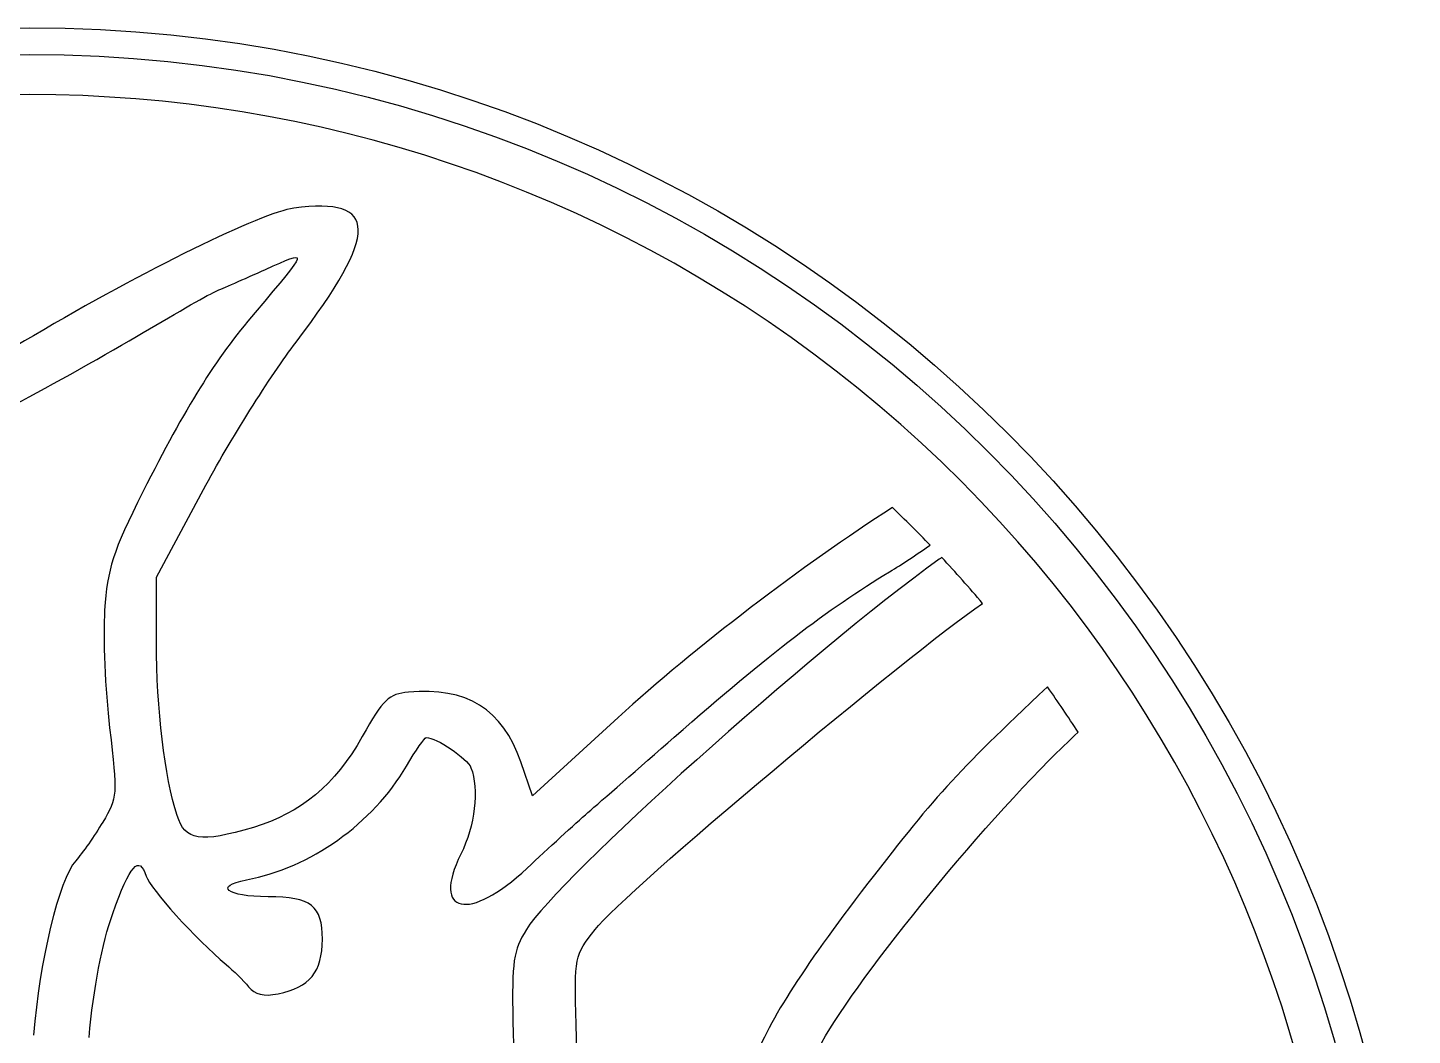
# Model space of a CAD drawing. Header units: millimetres. Extents: x -20.7 to 20.7, y -20.7 to 20.7.
# Drawn here: x -0.02 to 20.68, y 5.62 to 20.68 of the extents above; entities that cross this region are included whole.
import ezdxf

# ---------------------------------------------------------------- set-up
doc = ezdxf.new("R2010")
doc.units = ezdxf.units.MM
doc.layers.get('0').update_dxf_attribs({"linetype": 'CONTINUOUS'})

msp = doc.modelspace()

# ---------------------------------------------------------------- linework, layer by layer
for p, q in [((1.901, 12.469), (2.604, 13.778)), ((1.901, 12.469), (2.604, 13.778)), ((1.901, 12.469), (2.604, 13.778)), ((1.901, 12.469), (2.604, 13.778)), ((1.901, 12.469), (2.604, 13.778)), ((1.901, 12.469), (2.604, 13.778)), ((1.901, 11.494), (1.901, 12.469)), ((1.901, 11.494), (1.901, 12.469)), ((1.901, 11.494), (1.901, 12.469)), ((1.901, 11.494), (1.901, 12.469)), ((1.901, 11.494), (1.901, 12.469)), ((1.901, 11.494), (1.901, 12.469)), ((15.228, 10.827), (15.228, 10.827)), ((15.228, 10.827), (15.228, 10.827)), ((8.809, 10.373), (7.524, 9.198)), ((8.809, 10.373), (7.524, 9.198)), ((8.809, 10.373), (7.524, 9.198)), ((8.809, 10.373), (7.524, 9.198)), ((8.809, 10.373), (7.524, 9.198)), ((8.809, 10.373), (7.524, 9.198)), ((7.524, 9.198), (7.351, 9.708)), ((7.524, 9.198), (7.351, 9.708)), ((7.524, 9.198), (7.351, 9.708)), ((7.524, 9.198), (7.351, 9.708)), ((7.524, 9.198), (7.351, 9.708)), ((7.524, 9.198), (7.351, 9.708)), ((8.207, 4.758), (8.179, 5.782)), ((8.207, 4.758), (8.179, 5.782))]:
    msp.add_line(p, q)
msp.add_lwpolyline([(-7.091, -8.016, 0.393426), (-4.373, -8.219, -0.35083), (4.373, -8.219, 0.393426), (7.091, -8.016, -0.458612), (14.665, -8.285, 0.565024), (18.061, -7.83, 1.523453), (-18.061, -7.83, 0.565024), (-14.665, -8.285, -0.458612)], format="xyb", close=True)
for radius in [20.685, 20.685, 20.285]:
    msp.add_circle((0, 0), radius)
for start, end in [(43.8645, 46.3009), (43.8645, 46.3009), (43.8645, 46.3009), (43.8645, 46.3009), (43.8645, 46.3009), (43.8645, 46.3009), (40.2682, 43.084), (40.2682, 43.084), (32.9076, 35.4127), (32.9076, 35.4127)]:
    msp.add_arc((0, 0), 18.685, start, end)
for points in [[(3.955, 17.986), (3.487, 17.925), (1.7, 17.049), (0.063, 16.079)], [(3.955, 17.986), (3.487, 17.925), (1.7, 17.049), (0.063, 16.079)], [(3.955, 17.986), (3.487, 17.925), (1.7, 17.049), (0.063, 16.079)], [(3.955, 17.986), (3.487, 17.925), (1.7, 17.049), (0.063, 16.079)], [(3.955, 17.986), (3.487, 17.925), (1.7, 17.049), (0.063, 16.079)], [(3.955, 17.986), (3.487, 17.925), (1.7, 17.049), (0.063, 16.079)], [(3.989, 15.982), (5.241, 17.623), (5.232, 18.154), (3.955, 17.986)], [(3.989, 15.982), (5.241, 17.623), (5.232, 18.154), (3.955, 17.986)], [(3.989, 15.982), (5.241, 17.623), (5.232, 18.154), (3.955, 17.986)], [(3.989, 15.982), (5.241, 17.623), (5.232, 18.154), (3.955, 17.986)], [(3.989, 15.982), (5.241, 17.623), (5.232, 18.154), (3.955, 17.986)], [(3.989, 15.982), (5.241, 17.623), (5.232, 18.154), (3.955, 17.986)], [(3.532, 17.07), (4.186, 17.364), (4.193, 17.393), (3.377, 16.428)], [(3.532, 17.07), (4.186, 17.364), (4.193, 17.393), (3.377, 16.428)], [(3.532, 17.07), (4.186, 17.364), (4.193, 17.393), (3.377, 16.428)], [(3.532, 17.07), (4.186, 17.364), (4.193, 17.393), (3.377, 16.428)], [(3.532, 17.07), (4.186, 17.364), (4.193, 17.393), (3.377, 16.428)], [(3.532, 17.07), (4.186, 17.364), (4.193, 17.393), (3.377, 16.428)], [(2.795, 16.746), (2.876, 16.779), (3.208, 16.925), (3.532, 17.07)], [(2.795, 16.746), (2.876, 16.779), (3.208, 16.925), (3.532, 17.07)], [(2.795, 16.746), (2.876, 16.779), (3.208, 16.925), (3.532, 17.07)], [(2.795, 16.746), (2.876, 16.779), (3.208, 16.925), (3.532, 17.07)], [(2.795, 16.746), (2.876, 16.779), (3.208, 16.925), (3.532, 17.07)], [(2.795, 16.746), (2.876, 16.779), (3.208, 16.925), (3.532, 17.07)], [(1.702, 16.125), (2.221, 16.433), (2.713, 16.713), (2.795, 16.746)], [(1.702, 16.125), (2.221, 16.433), (2.713, 16.713), (2.795, 16.746)], [(1.702, 16.125), (2.221, 16.433), (2.713, 16.713), (2.795, 16.746)], [(1.702, 16.125), (2.221, 16.433), (2.713, 16.713), (2.795, 16.746)], [(1.702, 16.125), (2.221, 16.433), (2.713, 16.713), (2.795, 16.746)], [(1.702, 16.125), (2.221, 16.433), (2.713, 16.713), (2.795, 16.746)], [(3.377, 16.428), (2.775, 15.715), (2.343, 15.024), (1.7, 13.746)], [(3.377, 16.428), (2.775, 15.715), (2.343, 15.024), (1.7, 13.746)], [(3.377, 16.428), (2.775, 15.715), (2.343, 15.024), (1.7, 13.746)], [(3.377, 16.428), (2.775, 15.715), (2.343, 15.024), (1.7, 13.746)], [(3.377, 16.428), (2.775, 15.715), (2.343, 15.024), (1.7, 13.746)], [(3.377, 16.428), (2.775, 15.715), (2.343, 15.024), (1.7, 13.746)], [(0.063, 16.079), (-1.375, 15.226), (-2.053, 15.045), (-2.536, 15.383)], [(0.063, 16.079), (-1.375, 15.226), (-2.053, 15.045), (-2.536, 15.383)], [(0.063, 16.079), (-1.375, 15.226), (-2.053, 15.045), (-2.536, 15.383)], [(0.063, 16.079), (-1.375, 15.226), (-2.053, 15.045), (-2.536, 15.383)], [(0.063, 16.079), (-1.375, 15.226), (-2.053, 15.045), (-2.536, 15.383)], [(0.063, 16.079), (-1.375, 15.226), (-2.053, 15.045), (-2.536, 15.383)], [(-0.215, 15.053), (0.321, 15.334), (1.183, 15.817), (1.702, 16.125)], [(-0.215, 15.053), (0.321, 15.334), (1.183, 15.817), (1.702, 16.125)], [(-0.215, 15.053), (0.321, 15.334), (1.183, 15.817), (1.702, 16.125)], [(-0.215, 15.053), (0.321, 15.334), (1.183, 15.817), (1.702, 16.125)], [(-0.215, 15.053), (0.321, 15.334), (1.183, 15.817), (1.702, 16.125)], [(-0.215, 15.053), (0.321, 15.334), (1.183, 15.817), (1.702, 16.125)], [(2.604, 13.778), (2.99, 14.498), (3.614, 15.49), (3.989, 15.982)], [(2.604, 13.778), (2.99, 14.498), (3.614, 15.49), (3.989, 15.982)], [(2.604, 13.778), (2.99, 14.498), (3.614, 15.49), (3.989, 15.982)], [(2.604, 13.778), (2.99, 14.498), (3.614, 15.49), (3.989, 15.982)], [(2.604, 13.778), (2.99, 14.498), (3.614, 15.49), (3.989, 15.982)], [(2.604, 13.778), (2.99, 14.498), (3.614, 15.49), (3.989, 15.982)], [(1.7, 13.746), (1.246, 12.843), (1.169, 12.605), (1.127, 11.976)], [(1.7, 13.746), (1.246, 12.843), (1.169, 12.605), (1.127, 11.976)], [(1.7, 13.746), (1.246, 12.843), (1.169, 12.605), (1.127, 11.976)], [(1.7, 13.746), (1.246, 12.843), (1.169, 12.605), (1.127, 11.976)], [(1.7, 13.746), (1.246, 12.843), (1.169, 12.605), (1.127, 11.976)], [(1.7, 13.746), (1.246, 12.843), (1.169, 12.605), (1.127, 11.976)], [(12.909, 13.509), (11.575, 12.655), (9.942, 11.409), (8.809, 10.373)], [(12.909, 13.509), (11.575, 12.655), (9.942, 11.409), (8.809, 10.373)], [(12.909, 13.509), (11.575, 12.655), (9.942, 11.409), (8.809, 10.373)], [(12.909, 13.509), (11.575, 12.655), (9.942, 11.409), (8.809, 10.373)], [(12.909, 13.509), (11.575, 12.655), (9.942, 11.409), (8.809, 10.373)], [(12.909, 13.509), (11.575, 12.655), (9.942, 11.409), (8.809, 10.373)], [(12.868, 12.55), (13.057, 12.665), (13.269, 12.805), (13.472, 12.948)], [(12.868, 12.55), (13.057, 12.665), (13.269, 12.805), (13.472, 12.948)], [(12.868, 12.55), (13.057, 12.665), (13.269, 12.805), (13.472, 12.948)], [(12.868, 12.55), (13.057, 12.665), (13.269, 12.805), (13.472, 12.948)], [(12.868, 12.55), (13.057, 12.665), (13.269, 12.805), (13.472, 12.948)], [(12.868, 12.55), (13.057, 12.665), (13.269, 12.805), (13.472, 12.948)], [(13.61, 12.737), (11.69, 11.356), (7.914, 7.969), (7.434, 7.199)], [(13.61, 12.737), (11.69, 11.356), (7.914, 7.969), (7.434, 7.199)], [(13.647, 12.763), (13.635, 12.755), (13.622, 12.746), (13.61, 12.737)], [(13.647, 12.763), (13.635, 12.755), (13.622, 12.746), (13.61, 12.737)], [(9.647, 10.077), (11.081, 11.332), (11.93, 11.984), (12.868, 12.55)], [(9.647, 10.077), (11.081, 11.332), (11.93, 11.984), (12.868, 12.55)], [(9.647, 10.077), (11.081, 11.332), (11.93, 11.984), (12.868, 12.55)], [(9.647, 10.077), (11.081, 11.332), (11.93, 11.984), (12.868, 12.55)], [(9.647, 10.077), (11.081, 11.332), (11.93, 11.984), (12.868, 12.55)], [(9.647, 10.077), (11.081, 11.332), (11.93, 11.984), (12.868, 12.55)], [(8.461, 7.199), (8.919, 7.778), (13.132, 11.304), (14.257, 12.077)], [(8.461, 7.199), (8.919, 7.778), (13.132, 11.304), (14.257, 12.077)], [(1.127, 11.976), (1.101, 11.575), (1.134, 10.783), (1.201, 10.215)], [(1.127, 11.976), (1.101, 11.575), (1.134, 10.783), (1.201, 10.215)], [(1.127, 11.976), (1.101, 11.575), (1.134, 10.783), (1.201, 10.215)], [(1.127, 11.976), (1.101, 11.575), (1.134, 10.783), (1.201, 10.215)], [(1.127, 11.976), (1.101, 11.575), (1.134, 10.783), (1.201, 10.215)], [(1.127, 11.976), (1.101, 11.575), (1.134, 10.783), (1.201, 10.215)], [(2.21, 8.905), (2.023, 9.486), (1.902, 10.501), (1.901, 11.494)], [(2.21, 8.905), (2.023, 9.486), (1.902, 10.501), (1.901, 11.494)], [(2.21, 8.905), (2.023, 9.486), (1.902, 10.501), (1.901, 11.494)], [(2.21, 8.905), (2.023, 9.486), (1.902, 10.501), (1.901, 11.494)], [(2.21, 8.905), (2.023, 9.486), (1.902, 10.501), (1.901, 11.494)], [(2.21, 8.905), (2.023, 9.486), (1.902, 10.501), (1.901, 11.494)], [(15.228, 10.827), (13.844, 9.528), (13.53, 9.182), (12.444, 7.762)], [(15.228, 10.827), (13.844, 9.528), (13.53, 9.182), (12.444, 7.762)], [(5.672, 10.749), (5.374, 10.721), (5.295, 10.645), (4.98, 10.086)], [(5.672, 10.749), (5.374, 10.721), (5.295, 10.645), (4.98, 10.086)], [(5.672, 10.749), (5.374, 10.721), (5.295, 10.645), (4.98, 10.086)], [(5.672, 10.749), (5.374, 10.721), (5.295, 10.645), (4.98, 10.086)], [(5.672, 10.749), (5.374, 10.721), (5.295, 10.645), (4.98, 10.086)], [(5.672, 10.749), (5.374, 10.721), (5.295, 10.645), (4.98, 10.086)], [(7.351, 9.708), (7.087, 10.489), (6.533, 10.833), (5.672, 10.749)], [(7.351, 9.708), (7.087, 10.489), (6.533, 10.833), (5.672, 10.749)], [(7.351, 9.708), (7.087, 10.489), (6.533, 10.833), (5.672, 10.749)], [(7.351, 9.708), (7.087, 10.489), (6.533, 10.833), (5.672, 10.749)], [(7.351, 9.708), (7.087, 10.489), (6.533, 10.833), (5.672, 10.749)], [(7.351, 9.708), (7.087, 10.489), (6.533, 10.833), (5.672, 10.749)], [(1.201, 10.215), (1.321, 9.21), (1.318, 9.172), (1.1, 8.808)], [(1.201, 10.215), (1.321, 9.21), (1.318, 9.172), (1.1, 8.808)], [(1.201, 10.215), (1.321, 9.21), (1.318, 9.172), (1.1, 8.808)], [(1.201, 10.215), (1.321, 9.21), (1.318, 9.172), (1.1, 8.808)], [(1.201, 10.215), (1.321, 9.21), (1.318, 9.172), (1.1, 8.808)], [(1.201, 10.215), (1.321, 9.21), (1.318, 9.172), (1.1, 8.808)], [(15.255, 9.731), (15.403, 9.879), (15.546, 10.019), (15.687, 10.151)], [(15.255, 9.731), (15.403, 9.879), (15.546, 10.019), (15.687, 10.151)], [(4.98, 10.086), (4.572, 9.364), (4.064, 8.94), (3.351, 8.728)], [(4.98, 10.086), (4.572, 9.364), (4.064, 8.94), (3.351, 8.728)], [(4.98, 10.086), (4.572, 9.364), (4.064, 8.94), (3.351, 8.728)], [(4.98, 10.086), (4.572, 9.364), (4.064, 8.94), (3.351, 8.728)], [(4.98, 10.086), (4.572, 9.364), (4.064, 8.94), (3.351, 8.728)], [(4.98, 10.086), (4.572, 9.364), (4.064, 8.94), (3.351, 8.728)], [(5.641, 9.644), (5.779, 9.879), (5.912, 10.072), (5.937, 10.072)], [(5.641, 9.644), (5.779, 9.879), (5.912, 10.072), (5.937, 10.072)], [(5.641, 9.644), (5.779, 9.879), (5.912, 10.072), (5.937, 10.072)], [(5.641, 9.644), (5.779, 9.879), (5.912, 10.072), (5.937, 10.072)], [(5.641, 9.644), (5.779, 9.879), (5.912, 10.072), (5.937, 10.072)], [(5.641, 9.644), (5.779, 9.879), (5.912, 10.072), (5.937, 10.072)], [(5.937, 10.072), (6.086, 10.072), (6.554, 9.755), (6.606, 9.62)], [(5.937, 10.072), (6.086, 10.072), (6.554, 9.755), (6.606, 9.62)], [(5.937, 10.072), (6.086, 10.072), (6.554, 9.755), (6.606, 9.62)], [(5.937, 10.072), (6.086, 10.072), (6.554, 9.755), (6.606, 9.62)], [(5.937, 10.072), (6.086, 10.072), (6.554, 9.755), (6.606, 9.62)], [(5.937, 10.072), (6.086, 10.072), (6.554, 9.755), (6.606, 9.62)], [(8.356, 8.95), (8.547, 9.116), (9.128, 9.624), (9.647, 10.077)], [(8.356, 8.95), (8.547, 9.116), (9.128, 9.624), (9.647, 10.077)], [(8.356, 8.95), (8.547, 9.116), (9.128, 9.624), (9.647, 10.077)], [(8.356, 8.95), (8.547, 9.116), (9.128, 9.624), (9.647, 10.077)], [(8.356, 8.95), (8.547, 9.116), (9.128, 9.624), (9.647, 10.077)], [(8.356, 8.95), (8.547, 9.116), (9.128, 9.624), (9.647, 10.077)], [(3.248, 7.943), (4.205, 8.121), (5.137, 8.784), (5.641, 9.644)], [(3.248, 7.943), (4.205, 8.121), (5.137, 8.784), (5.641, 9.644)], [(3.248, 7.943), (4.205, 8.121), (5.137, 8.784), (5.641, 9.644)], [(3.248, 7.943), (4.205, 8.121), (5.137, 8.784), (5.641, 9.644)], [(3.248, 7.943), (4.205, 8.121), (5.137, 8.784), (5.641, 9.644)], [(3.248, 7.943), (4.205, 8.121), (5.137, 8.784), (5.641, 9.644)], [(6.606, 9.62), (6.728, 9.301), (6.663, 8.744), (6.455, 8.328)], [(6.606, 9.62), (6.728, 9.301), (6.663, 8.744), (6.455, 8.328)], [(6.606, 9.62), (6.728, 9.301), (6.663, 8.744), (6.455, 8.328)], [(6.606, 9.62), (6.728, 9.301), (6.663, 8.744), (6.455, 8.328)], [(6.606, 9.62), (6.728, 9.301), (6.663, 8.744), (6.455, 8.328)], [(6.606, 9.62), (6.728, 9.301), (6.663, 8.744), (6.455, 8.328)], [(11.739, 5.273), (12.006, 5.974), (13.878, 8.348), (15.255, 9.731)], [(11.739, 5.273), (12.006, 5.974), (13.878, 8.348), (15.255, 9.731)], [(7.445, 8.118), (7.755, 8.409), (8.165, 8.783), (8.356, 8.95)], [(7.445, 8.118), (7.755, 8.409), (8.165, 8.783), (8.356, 8.95)], [(7.445, 8.118), (7.755, 8.409), (8.165, 8.783), (8.356, 8.95)], [(7.445, 8.118), (7.755, 8.409), (8.165, 8.783), (8.356, 8.95)], [(7.445, 8.118), (7.755, 8.409), (8.165, 8.783), (8.356, 8.95)], [(7.445, 8.118), (7.755, 8.409), (8.165, 8.783), (8.356, 8.95)], [(1.1, 8.808), (0.976, 8.602), (0.794, 8.341), (0.694, 8.229)], [(1.1, 8.808), (0.976, 8.602), (0.794, 8.341), (0.694, 8.229)], [(1.1, 8.808), (0.976, 8.602), (0.794, 8.341), (0.694, 8.229)], [(1.1, 8.808), (0.976, 8.602), (0.794, 8.341), (0.694, 8.229)], [(1.1, 8.808), (0.976, 8.602), (0.794, 8.341), (0.694, 8.229)], [(1.1, 8.808), (0.976, 8.602), (0.794, 8.341), (0.694, 8.229)], [(3.351, 8.728), (2.556, 8.492), (2.331, 8.527), (2.21, 8.905)], [(3.351, 8.728), (2.556, 8.492), (2.331, 8.527), (2.21, 8.905)], [(3.351, 8.728), (2.556, 8.492), (2.331, 8.527), (2.21, 8.905)], [(3.351, 8.728), (2.556, 8.492), (2.331, 8.527), (2.21, 8.905)], [(3.351, 8.728), (2.556, 8.492), (2.331, 8.527), (2.21, 8.905)], [(3.351, 8.728), (2.556, 8.492), (2.331, 8.527), (2.21, 8.905)], [(6.455, 8.328), (6.007, 7.43), (6.582, 7.308), (7.445, 8.118)], [(6.455, 8.328), (6.007, 7.43), (6.582, 7.308), (7.445, 8.118)], [(6.455, 8.328), (6.007, 7.43), (6.582, 7.308), (7.445, 8.118)], [(6.455, 8.328), (6.007, 7.43), (6.582, 7.308), (7.445, 8.118)], [(6.455, 8.328), (6.007, 7.43), (6.582, 7.308), (7.445, 8.118)], [(6.455, 8.328), (6.007, 7.43), (6.582, 7.308), (7.445, 8.118)], [(0.694, 8.229), (0.444, 7.948), (0.151, 6.733), (0.064, 5.619)], [(0.694, 8.229), (0.444, 7.948), (0.151, 6.733), (0.064, 5.619)], [(0.694, 8.229), (0.444, 7.948), (0.151, 6.733), (0.064, 5.619)], [(0.694, 8.229), (0.444, 7.948), (0.151, 6.733), (0.064, 5.619)], [(0.694, 8.229), (0.444, 7.948), (0.151, 6.733), (0.064, 5.619)], [(0.694, 8.229), (0.444, 7.948), (0.151, 6.733), (0.064, 5.619)], [(1.247, 7.438), (1.507, 8.17), (1.644, 8.324), (1.748, 7.998)], [(1.247, 7.438), (1.507, 8.17), (1.644, 8.324), (1.748, 7.998)], [(1.247, 7.438), (1.507, 8.17), (1.644, 8.324), (1.748, 7.998)], [(1.247, 7.438), (1.507, 8.17), (1.644, 8.324), (1.748, 7.998)], [(1.247, 7.438), (1.507, 8.17), (1.644, 8.324), (1.748, 7.998)], [(1.247, 7.438), (1.507, 8.17), (1.644, 8.324), (1.748, 7.998)], [(1.748, 7.998), (1.806, 7.813), (2.491, 7.057), (2.943, 6.677)], [(1.748, 7.998), (1.806, 7.813), (2.491, 7.057), (2.943, 6.677)], [(1.748, 7.998), (1.806, 7.813), (2.491, 7.057), (2.943, 6.677)], [(1.748, 7.998), (1.806, 7.813), (2.491, 7.057), (2.943, 6.677)], [(1.748, 7.998), (1.806, 7.813), (2.491, 7.057), (2.943, 6.677)], [(1.748, 7.998), (1.806, 7.813), (2.491, 7.057), (2.943, 6.677)], [(3.571, 7.69), (2.953, 7.692), (2.751, 7.851), (3.248, 7.943)], [(3.571, 7.69), (2.953, 7.692), (2.751, 7.851), (3.248, 7.943)], [(3.571, 7.69), (2.953, 7.692), (2.751, 7.851), (3.248, 7.943)], [(3.571, 7.69), (2.953, 7.692), (2.751, 7.851), (3.248, 7.943)], [(3.571, 7.69), (2.953, 7.692), (2.751, 7.851), (3.248, 7.943)], [(3.571, 7.69), (2.953, 7.692), (2.751, 7.851), (3.248, 7.943)], [(4.383, 7.054), (4.383, 7.56), (4.221, 7.687), (3.571, 7.69)], [(4.383, 7.054), (4.383, 7.56), (4.221, 7.687), (3.571, 7.69)], [(4.383, 7.054), (4.383, 7.56), (4.221, 7.687), (3.571, 7.69)], [(4.383, 7.054), (4.383, 7.56), (4.221, 7.687), (3.571, 7.69)], [(4.383, 7.054), (4.383, 7.56), (4.221, 7.687), (3.571, 7.69)], [(4.383, 7.054), (4.383, 7.56), (4.221, 7.687), (3.571, 7.69)], [(12.444, 7.762), (11.472, 6.492), (10.995, 5.722), (10.781, 5.081)], [(12.444, 7.762), (11.472, 6.492), (10.995, 5.722), (10.781, 5.081)], [(0.893, 5.584), (0.962, 6.331), (1.088, 6.992), (1.247, 7.438)], [(0.893, 5.584), (0.962, 6.331), (1.088, 6.992), (1.247, 7.438)], [(0.893, 5.584), (0.962, 6.331), (1.088, 6.992), (1.247, 7.438)], [(0.893, 5.584), (0.962, 6.331), (1.088, 6.992), (1.247, 7.438)], [(0.893, 5.584), (0.962, 6.331), (1.088, 6.992), (1.247, 7.438)], [(0.893, 5.584), (0.962, 6.331), (1.088, 6.992), (1.247, 7.438)], [(3.72, 6.239), (4.194, 6.334), (4.383, 6.567), (4.383, 7.054)], [(3.72, 6.239), (4.194, 6.334), (4.383, 6.567), (4.383, 7.054)], [(3.72, 6.239), (4.194, 6.334), (4.383, 6.567), (4.383, 7.054)], [(3.72, 6.239), (4.194, 6.334), (4.383, 6.567), (4.383, 7.054)], [(3.72, 6.239), (4.194, 6.334), (4.383, 6.567), (4.383, 7.054)], [(3.72, 6.239), (4.194, 6.334), (4.383, 6.567), (4.383, 7.054)], [(7.434, 7.199), (7.24, 6.886), (7.216, 6.724), (7.232, 5.823)], [(7.434, 7.199), (7.24, 6.886), (7.216, 6.724), (7.232, 5.823)], [(8.179, 5.782), (8.15, 6.798), (8.153, 6.81), (8.461, 7.199)], [(8.179, 5.782), (8.15, 6.798), (8.153, 6.81), (8.461, 7.199)], [(2.943, 6.677), (3.053, 6.585), (3.204, 6.436), (3.279, 6.345)], [(2.943, 6.677), (3.053, 6.585), (3.204, 6.436), (3.279, 6.345)], [(2.943, 6.677), (3.053, 6.585), (3.204, 6.436), (3.279, 6.345)], [(2.943, 6.677), (3.053, 6.585), (3.204, 6.436), (3.279, 6.345)], [(2.943, 6.677), (3.053, 6.585), (3.204, 6.436), (3.279, 6.345)], [(2.943, 6.677), (3.053, 6.585), (3.204, 6.436), (3.279, 6.345)], [(3.279, 6.345), (3.378, 6.226), (3.502, 6.196), (3.72, 6.239)], [(3.279, 6.345), (3.378, 6.226), (3.502, 6.196), (3.72, 6.239)], [(3.279, 6.345), (3.378, 6.226), (3.502, 6.196), (3.72, 6.239)], [(3.279, 6.345), (3.378, 6.226), (3.502, 6.196), (3.72, 6.239)], [(3.279, 6.345), (3.378, 6.226), (3.502, 6.196), (3.72, 6.239)], [(3.279, 6.345), (3.378, 6.226), (3.502, 6.196), (3.72, 6.239)], [(7.232, 5.823), (7.265, 3.949), (7.429, 3.8), (9.523, 3.734)], [(7.232, 5.823), (7.265, 3.949), (7.429, 3.8), (9.523, 3.734)]]:
    msp.add_open_spline(points, degree=3)

doc.saveas('drawing.dxf')
